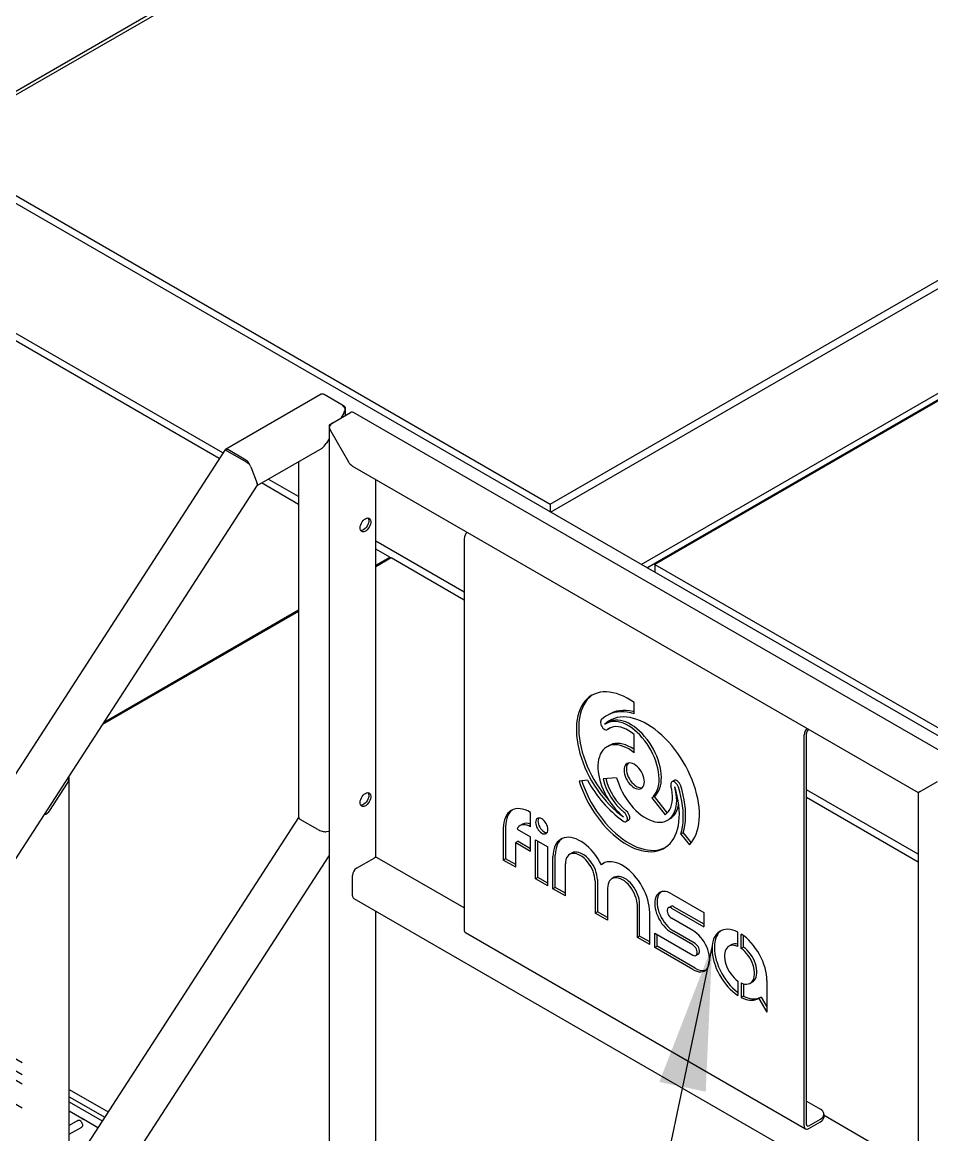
# Model space of a CAD drawing. Header units: millimetres. Extents: x 1293 to 41893, y 1011 to 26911.
# Drawn here: x 6516 to 7147, y 20620 to 21392 of the extents above; entities that cross this region are included whole.
import ezdxf

# ---------------------------------------------------------------- set-up
doc = ezdxf.new("R2010")
doc.units = ezdxf.units.MM
doc.header["$LTSCALE"] = 50
doc.layers.add('CAPA_1', color=7, linetype='Continuous')
doc.layers.add('STRUC', color=4, linetype='Continuous')
doc.dimstyles.new('SLDDIMSTYLE3', dxfattribs={"dimtxt": 0.18, "dimasz": 100, "dimexe": 0, "dimexo": 0.0625, "dimgap": 0, "dimtad": 0, "dimtih": 1, "dimtoh": 1, "dimdec": 0, "dimrnd": 1e-09, "dimzin": 0, "dimdsep": 46, "dimtxsty": 'Standard', "dimsah": 1, "dimcen": 0.09, "dimadec": 0, "dimazin": 0, "dimtfac": 100, "dimtdec": 0, "dimtofl": 0, "dimtmove": 0, "dimatfit": 3, "dimfxl": 1, "dimfrac": 2, "dimtolj": 1, "dimtzin": 0, "dimarcsym": 0})

msp = doc.modelspace()

# ---------------------------------------------------------------- linework, layer by layer
at = {"color": 7, "linetype": 'Continuous', "lineweight": 25}
for p, q in [((6652.4826194, 21089.2772319), (6344.8933654, 21266.8447286)), ((6723.1751199, 21133.9224083), (6656.727083, 21095.5627731)), ((6737.4201031, 21126.6707071), (6725.2069548, 21133.7212076)), ((6738.8343166, 21125.8540336), (6737.4564468, 21126.6494609)), ((6740.0246347, 21119.2245216), (6740.0246347, 21124.1950923)), ((7169.2606457, 20876.7426717), (6745.4660959, 21121.3940578)), ((6729.7842718, 21113.3126163), (6731.1844794, 21114.120939)), ((6731.2211127, 21114.1423566), (6743.4342611, 21121.192857)), ((6738.8343166, 21120.8508108), (6736.8309229, 21117.3808311)), ((6728.5939537, 21111.653675), (6728.5939537, 20463.3191817)), ((6729.7842718, 21108.3355228), (6741.9974201, 21087.1817295)), ((6728.5939537, 21103.113982), (6726.6211683, 21099.6970174)), ((6656.3393373, 21095.240678), (5272.2882007, 18955.1529985)), ((6670.117849, 21087.4589158), (6657.9047006, 21094.5094163)), ((6670.9720661, 21088.3110719), (6658.7589178, 21095.3615724)), ((6678.8599578, 21070.7503642), (6723.7471561, 21096.6631922)), ((6674.4079933, 21083.658286), (6678.8532157, 21072.1211654)), ((6707.470338, 21087.2667851), (6707.470338, 20840.2797966)), ((6744.8714323, 21084.1479042), (7137.3016733, 20857.6027483)), ((5304.7024293, 18945.9606662), (6678.9282694, 21070.855991)), ((6707.470338, 21057.5334976), (6681.7177654, 21072.4001414)), ((6761.1482504, 20812.6447414), (6761.1482504, 21074.7514971)), ((6822.3935755, 21033.7325238), (6822.3935755, 20762.5669412)), ((6770.8101358, 21020.9682107), (6761.1482504, 21026.5458984)), ((6761.1482504, 21015.3905229), (6770.8101358, 21020.9682107)), ((6771.7529448, 21020.4239386), (6761.1482504, 21014.3019788)), ((6770.8101358, 21020.9682107), (6770.8101358, 21019.8796665)), ((6822.3935755, 20991.1897248), (6771.7529448, 21020.4239386)), ((6707.470338, 20983.3143796), (6571.577647, 20904.8651989)), ((6572.7010605, 20906.6022759), (6707.470338, 20984.4029237)), ((6940.2682792, 20912.3059283), (6940.2682792, 20920.1431221)), ((6922.5033444, 20906.5429044), (6920.8930265, 20905.6132877)), ((6923.0088923, 20912.0416114), (6921.3985744, 20911.1119947)), ((6921.647856, 20901.3290719), (6923.2581738, 20902.2586886)), ((6923.2581738, 20902.2586886), (6923.420028, 20902.3687426)), ((6923.7116425, 20902.5903082), (6923.420028, 20902.3687426)), ((6940.2682792, 20885.3259431), (6940.2682792, 20897.8751112)), ((7058.0958359, 20626.4989225), (7058.0958359, 20897.6645051)), ((7059.7061537, 20627.4285393), (7059.7061537, 20898.5941218)), ((7061.3899162, 20901.4256728), (7061.3164716, 20901.3832741)), ((6922.9435422, 20890.3204963), (6921.3332244, 20889.3908796)), ((6548.3876768, 20238.009111), (6548.3876768, 20867.8444074)), ((6928.0829266, 20867.9883721), (6918.7034212, 20867.149703)), ((6534.9842105, 20845.3319685), (6547.1973588, 20864.2165368)), ((6907.912473, 20866.1848296), (6901.9714569, 20865.6536132)), ((6967.9636864, 20866.0203262), (6966.3533686, 20865.0907095)), ((7138.4919913, 20858.2902856), (7150.7051396, 20865.343078)), ((6954.0639495, 20854.8490802), (6952.4536317, 20853.9194635)), ((6952.4536317, 20853.9194635), (6961.7787321, 20842.3191272)), ((6954.0639495, 20854.8490802), (6963.2043615, 20843.4784947)), ((7137.3016732, 20809.3971495), (7059.7061537, 20854.1920895)), ((7137.3016732, 20857.6027483), (7137.3016732, 20227.3772373)), ((6868.3919912, 20833.9793961), (6868.3919912, 20843.9193593)), ((6707.470338, 20840.385255), (6548.3876768, 20594.40385)), ((6720.8738044, 20832.0235795), (6708.6606561, 20839.0740799)), ((6934.7217309, 20837.5836379), (6936.3320487, 20838.5132546)), ((6961.8179739, 20842.341781), (6961.7787321, 20842.3191272)), ((6961.7861508, 20842.3207346), (6961.7787321, 20842.3191272)), ((6963.4152885, 20838.4960602), (6965.0256063, 20839.4256769)), ((6728.5939537, 20830.5527433), (6726.6211683, 20830.4761739)), ((6849.4550392, 20832.8841103), (6849.4550392, 20810.8173918)), ((6851.0653571, 20833.813727), (6851.0653571, 20811.7470085)), ((6858.9630178, 20832.3652527), (6868.3919912, 20826.9220222)), ((6862.6989469, 20835.632222), (6861.0886291, 20834.7026053)), ((6974.216809, 20829.7791146), (6972.6064912, 20828.8494979)), ((6972.6086774, 20828.8576144), (6972.6064912, 20828.8494979)), ((6972.6064912, 20828.8494979), (6978.5651014, 20821.4370434)), ((6974.2189952, 20829.7872311), (6972.6086774, 20828.8576144)), ((6974.2189952, 20829.7872311), (6974.216809, 20829.7791146)), ((6974.216809, 20829.7791146), (6979.8051914, 20822.82722)), ((6859.6729558, 20823.8746844), (6858.062638, 20822.9450676)), ((6858.062638, 20805.8483309), (6858.062638, 20822.9450676)), ((6858.062638, 20822.9450676), (6868.3919912, 20816.9820589)), ((6859.6729558, 20823.8746844), (6868.3919912, 20818.8412923)), ((6868.3919912, 20816.9820589), (6868.3919912, 20826.9220222)), ((6871.835109, 20824.9343526), (6880.4429034, 20819.9651787)), ((6871.835109, 20797.8976526), (6871.835109, 20824.9343526)), ((6873.4454268, 20798.8272693), (6873.4454268, 20824.0047359)), ((6549.5406534, 20536.8738381), (6728.5939537, 20813.7348239)), ((6880.4429034, 20792.9284786), (6880.4429034, 20819.9651787)), ((6883.8860211, 20790.9408091), (6883.8860211, 20813.2063267)), ((6885.496339, 20791.8704258), (6885.496339, 20814.1359434)), ((6897.1299289, 20815.7556392), (6895.519611, 20814.8260225)), ((6747.744784, 20805.2051465), (6759.9579323, 20812.255647)), ((6822.3935755, 20777.5864714), (6761.9897672, 20812.4568477)), ((6851.0653571, 20811.7470085), (6849.4550392, 20810.8173918)), ((6858.062638, 20805.8483309), (6849.4550392, 20810.8173918)), ((6858.062638, 20807.7075643), (6851.0653571, 20811.7470085)), ((6892.4938155, 20785.9716351), (6892.4938155, 20808.2111645)), ((6919.0662643, 20808.5378313), (6917.4559465, 20807.6082146)), ((6919.528804, 20808.8966377), (6919.0662643, 20808.5378313)), ((6744.871102, 20786.1244905), (6744.871102, 20800.2277834)), ((6873.4454268, 20798.8272693), (6871.835109, 20797.8976526)), ((6880.4429034, 20792.9284786), (6871.835109, 20797.8976526)), ((6880.4429034, 20794.787712), (6873.4454268, 20798.8272693)), ((6926.3958755, 20798.8607679), (6924.7855576, 20797.9311512)), ((6885.496339, 20791.8704258), (6883.8860211, 20790.9408091)), ((6892.4938155, 20785.9716351), (6883.8860211, 20790.9408091)), ((6892.4938155, 20787.8308685), (6885.496339, 20791.8704258)), ((6913.1519678, 20796.3114554), (6913.1519678, 20774.0459377)), ((6914.7622856, 20797.2410721), (6914.7622856, 20774.9755544)), ((6921.7599252, 20791.3421873), (6921.7599252, 20769.0766696)), ((6745.7129491, 20784.2638092), (7136.4601564, 20558.6902479)), ((6966.1540705, 20787.4825123), (6988.5122532, 20774.5754081)), ((6761.1482504, 20463.3191817), (6761.1482504, 20775.3531995)), ((6914.7622856, 20774.9755544), (6913.1519678, 20774.0459377)), ((6921.7599252, 20770.935903), (6914.7622856, 20774.9755544)), ((6942.4180775, 20757.1509722), (6942.4180775, 20779.3905016)), ((6944.0283953, 20758.0805889), (6944.0283953, 20780.3201183)), ((6951.0258718, 20752.1817983), (6951.0258718, 20774.4473159)), ((6965.588595, 20778.6876218), (6963.9782772, 20777.7580051)), ((6966.1540705, 20777.542549), (6988.5122532, 20764.6354449)), ((6967.7643883, 20778.4721657), (6988.5122532, 20766.4946783)), ((6988.5122532, 20774.5754081), (6988.5122532, 20764.6354449)), ((6921.7599252, 20769.0766696), (6913.1519678, 20774.0459377)), ((6980.9164379, 20761.913342), (6966.1540705, 20770.4354753)), ((6823.3370629, 20760.4816107), (7059.0393233, 20624.4135921)), ((6954.4689896, 20760.1340919), (6980.9164379, 20744.866305)), ((6954.4689896, 20750.1941287), (6954.4689896, 20760.1340919)), ((6956.0793074, 20751.1237454), (6956.0793074, 20759.2044752)), ((6980.9164379, 20751.9733788), (6966.1540705, 20760.4955121)), ((6982.5267557, 20752.9029955), (6967.7643883, 20761.4251288)), ((7012.0993109, 20750.905664), (7012.0993109, 20760.883703)), ((7014.4751897, 20749.5340984), (7014.4751897, 20759.5121373)), ((6944.0283953, 20758.0805889), (6942.4180775, 20757.1509722)), ((6951.0258718, 20752.1817983), (6942.4180775, 20757.1509722)), ((6951.0258718, 20754.0410317), (6944.0283953, 20758.0805889)), ((6956.0793074, 20751.1237454), (6954.4689896, 20750.1941287)), ((6982.5267557, 20735.8559585), (6956.0793074, 20751.1237454)), ((7007.5138938, 20751.9589381), (7005.9035759, 20751.0293214)), ((7016.0855076, 20750.4637151), (7016.0855076, 20758.3867461)), ((6980.9164379, 20734.9263418), (6954.4689896, 20750.1941287)), ((6983.0922312, 20744.650849), (6984.702549, 20745.5804657)), ((7016.0855076, 20750.4637151), (7014.4751897, 20749.5340984)), ((7012.0993109, 20726.9439742), (7012.0993109, 20716.9659353)), ((7014.4751897, 20725.5724086), (7014.4751897, 20715.5943696)), ((7016.0855076, 20725.0055047), (7016.0855076, 20716.5239863)), ((7020.6709248, 20725.4487512), (7022.2812426, 20726.3783679)), ((7032.3402411, 20727.2399789), (7032.3402411, 20705.2400002)), ((7016.0855076, 20716.5239863), (7014.4751897, 20715.5943696)), ((7027.0048827, 20715.1909064), (7025.3945649, 20714.2612897)), ((7028.3661793, 20715.8420461), (7026.7558615, 20714.9124294)), ((7026.7558615, 20714.9124294), (7032.3402411, 20705.2400002)), ((7028.3661793, 20715.8420461), (7032.3402411, 20708.9587692)), ((6446.0488984, 20710.7664974), (6515.8333802, 20670.4807736)), ((6442.0505477, 20704.5840518), (6515.8333802, 20661.9901292)), ((6515.8333802, 20655.4234835), (6510.6002961, 20658.4444786)), ((6548.3876768, 20651.6875782), (6575.363301, 20636.1148818)), ((6515.8333802, 20638.8014144), (6496.2036021, 20650.133444)), ((6548.3876768, 20646.6530615), (6572.9924842, 20632.4490086)), ((6548.3876768, 20643.1969338), (6571.3649504, 20629.9324361)), ((7059.7061537, 20643.5844093), (7069.4583219, 20637.9546025)), ((6557.2464749, 20631.5162128), (6548.3876768, 20636.6302881)), ((6554.4172636, 20630.1778242), (6548.3876768, 20626.6970179)), ((6554.4172636, 20630.1778242), (6554.6175408, 20630.2627719)), ((6568.2726348, 20625.1509462), (6558.4949955, 20630.7954572)), ((7061.3164716, 20626.4986203), (7069.4583219, 20631.1988105)), ((7061.3164716, 20624.6390847), (7069.4583219, 20629.3392749)), ((7071.8820186, 20632.7171709), (7071.8820186, 20634.5767065)), ((7137.3016732, 20595.7938961), (7071.8820186, 20633.5598589)), ((6548.3876768, 20620.586893), (6557.0628819, 20625.5949823))]:
    msp.add_line(p, q, dxfattribs=at)
at = {"color": 7, "linetype": 'Continuous', "lineweight": 25, "flags": 128}
for points in [[(6753.8513582, 21047.6434338), (6754.6557288, 21048.0067678), (6755.422488, 21048.1510739), (6756.1157829, 21048.0696047), (6756.7031959, 21047.7661695), (6757.15726, 21047.2549567), (6757.4567439, 21046.5598699), (6757.5876439, 21045.7134106), (6757.5438394, 21044.7551584), (6757.3273785, 21043.72992), (6756.9483828, 21042.6856345), (6756.4245737, 21041.6711315), (6755.7804439, 21040.733848), (6755.0461121, 21039.9176104), (6754.255915, 21039.260585), (6753.4468013, 21038.7934936), (6752.6566042, 21038.5381768), (6751.9222725, 21038.5065731), (6751.2781426, 21038.7001601), (6750.7543335, 21039.109886), (6750.3753378, 21039.7165923), (6750.1588769, 21040.4919103), (6750.1150724, 21041.3995869), (6750.2459724, 21042.3971801), (6750.5454563, 21043.4380436), (6750.9995205, 21044.4735078), (6751.5869334, 21045.4551555), (6752.2802283, 21046.337086), (6753.0469875, 21047.0780612), (6753.8513582, 21047.6434338)], [(6755.6791773, 21048.1480016), (6755.720419, 21048.0844273), (6756.0199029, 21047.3893405), (6756.1508029, 21046.5428812), (6756.1069984, 21045.584629), (6755.8905375, 21044.5593907), (6755.5115418, 21043.5151052), (6754.9877327, 21042.5006022), (6754.3436029, 21041.5633187), (6753.6092711, 21040.747081), (6752.819074, 21040.0900556), (6752.0099603, 21039.6229642), (6751.2197632, 21039.3676475), (6750.5866981, 21039.3266131)], [(6940.2682792, 20920.1431221), (6937.7899935, 20921.7736185), (6935.305677, 20923.2118322), (6932.8269128, 20924.4510576), (6930.3652581, 20925.4855168), (6927.9321901, 20926.3103868), (6925.539053, 20926.9218215), (6923.1970046, 20927.3169702), (6920.9169648, 20927.4939906), (6918.7095641, 20927.4520572), (6916.5850943, 20927.1913656), (6914.5534609, 20926.7131313), (6912.6241361, 20926.019584), (6910.8061154, 20925.1139573), (6909.1078752, 20924.0004737), (6907.5373336, 20922.6843248), (6906.101813, 20921.1716471), (6904.8080067, 20919.4694933), (6903.6619468, 20917.5857997), (6902.6689769, 20915.5293489), (6901.8337266, 20913.3097291), (6901.1600902, 20910.9372891), (6900.6512086, 20908.4230904), (6900.3094544, 20905.7788554), (6900.1364211, 20903.0169125), (6900.1329153, 20900.1501395), (6900.2989534, 20897.1919023), (6900.6337613, 20894.1559937), (6901.135778, 20891.0565686), (6901.8026628, 20887.9080778), (6902.6313063, 20884.7252011), (6903.6178451, 20881.5227785), (6904.7576795, 20878.3157412), (6906.0454951, 20875.1190419), (6907.4752874, 20871.947585), (6909.0403901, 20868.8161574), (6910.7335059, 20865.7393592), (6912.5467408, 20862.7315359), (6914.4716407, 20859.8067114), (6916.4992307, 20856.9785224), (6918.6200573, 20854.2601555), (6920.8242323, 20851.6642847), (6923.1014787, 20849.2030133), (6925.441179, 20846.8878168), (6927.8324244, 20844.7294899), (6930.2640659, 20842.7380955), (6932.7247659, 20840.9229185)], [(6911.5896339, 20925.5372269), (6910.7181931, 20924.9300904), (6909.1476514, 20923.6139415), (6907.7121309, 20922.1012638), (6906.4183245, 20920.39911), (6905.2722646, 20918.5154164), (6904.2792947, 20916.4589656), (6903.4440444, 20914.2393458), (6902.7704081, 20911.8669058), (6902.2615265, 20909.3527071), (6901.9197723, 20906.7084721), (6901.7467389, 20903.9465293), (6901.7432331, 20901.0797562), (6901.9092713, 20898.121519), (6902.2440792, 20895.0856104), (6902.7460958, 20891.9861853), (6903.4129806, 20888.8376945), (6904.2416242, 20885.6548178), (6905.228163, 20882.4523952), (6906.3679974, 20879.2453579), (6907.6558129, 20876.0486586), (6909.0856052, 20872.8772017), (6910.6507079, 20869.7457741), (6912.3438237, 20866.6689759), (6914.1570587, 20863.6611527), (6916.0819585, 20860.7363281), (6918.1095485, 20857.9081392), (6920.2303752, 20855.1897722), (6922.3254195, 20852.7173094)], [(6940.2682792, 20912.3059283), (6937.8040912, 20912.9711182), (6935.3877633, 20913.4252565), (6933.0295224, 20913.6664211), (6930.7393495, 20913.6935913), (6928.5269375, 20913.5066521), (6926.4016504, 20913.1063947), (6924.3724833, 20912.4945132), (6922.4480244, 20911.6735973), (6920.6364188, 20910.6471214), (6918.945334, 20909.4194301), (6917.3819275, 20907.9957194)], [(6940.2682792, 20913.6927492), (6939.4144091, 20913.9007349), (6936.9980812, 20914.3548732), (6934.6398402, 20914.5960378), (6932.3496673, 20914.623208), (6930.1372554, 20914.4362688), (6928.0119683, 20914.0360114), (6925.9828011, 20913.4241299), (6924.0583422, 20912.603214), (6923.0088923, 20912.0416114)], [(6917.3819275, 20907.9957194), (6917.0382669, 20907.4669838), (6916.8650541, 20906.7631166), (6916.8735544, 20905.9298956), (6917.0632149, 20905.0215117), (6917.4217006, 20904.0970442), (6917.9256964, 20903.2166182), (6918.5424234, 20902.4374948), (6919.2317713, 20901.8103464), (6919.9489062, 20901.3759613), (6920.6471875, 20901.1625909), (6921.2812004, 20901.1841123), (6921.8097102, 20901.4391259)], [(6978.5651014, 20821.4370434), (6979.9540956, 20823.0137078), (6981.1992899, 20824.7772993), (6982.2948788, 20826.7195951), (6983.235754, 20828.8315394), (6984.0175288, 20831.1032854), (6984.6365582, 20833.524241), (6985.089956, 20836.0831188), (6985.3756082, 20838.7679879), (6985.492183, 20841.5663304), (6985.4391369, 20844.465099), (6985.2167172, 20847.4507783), (6984.8259609, 20850.5094479), (6984.26869, 20853.6268466), (6983.5475025, 20856.7884397), (6982.6657612, 20859.9794866), (6981.627577, 20863.1851089), (6980.4377904, 20866.3903607), (6979.1019488, 20869.5802975), (6977.6262806, 20872.7400465), (6976.0176658, 20875.8548753), (6974.2836047, 20878.9102613), (6972.4321823, 20881.8919588), (6970.4720306, 20884.7860657), (6968.4122889, 20887.5790884), (6966.2625607, 20890.2580046), (6964.0328689, 20892.8103238), (6961.7336093, 20895.2241461), (6959.3755023, 20897.488217), (6956.9695424, 20899.5919804), (6954.5269473, 20901.5256276), (6952.0591055, 20903.280143), (6949.5775231, 20904.8473463), (6947.0937706, 20906.2199304), (6944.6194283, 20907.3914958), (6942.1660326, 20908.35658), (6939.7450226, 20909.1106834), (6937.367686, 20909.6502899), (6935.0451071, 20909.9728838), (6932.7881149, 20910.0769609), (6930.6072324, 20909.962036), (6928.5126279, 20909.6286449), (6926.5140675, 20909.0783419), (6924.6208694, 20908.313693), (6922.8418605, 20907.3382633), (6921.1853354, 20906.1566005), (6919.6590176, 20904.7742143)], [(6952.4536317, 20853.9194635), (6953.6266369, 20855.0038787), (6954.6581763, 20856.2842891), (6955.5399445, 20857.7503856), (6956.2648421, 20859.3903641), (6956.8270326, 20861.1910203), (6957.2219895, 20863.1378565), (6957.446533, 20865.215198), (6957.4988551, 20867.406319), (6957.3785345, 20869.6935782), (6957.08654, 20872.0585597), (6956.6252226, 20874.4822221), (6955.9982966, 20876.9450516), (6955.2108095, 20879.4272188), (6954.2691017, 20881.9087389), (6953.1807554, 20884.3696321), (6951.9545332, 20886.7900847), (6950.600308, 20889.1506087), (6949.1289832, 20891.4321984), (6947.5524051, 20893.616484), (6945.8832672, 20895.6858787), (6944.1350086, 20897.6237212), (6942.3217052, 20899.4144089), (6940.4579567, 20901.0435243), (6938.5587687, 20902.4979508), (6936.6394326, 20903.7659781), (6934.7154016, 20904.8373969), (6932.8021669, 20905.7035807), (6930.9151329, 20906.3575556), (6929.0694926, 20906.794056), (6927.2801062, 20907.0095675), (6925.5613808, 20907.0023551), (6923.9271545, 20906.7724767), (6922.3905852, 20906.3217831), (6920.9640443, 20905.6539032), (6919.6590176, 20904.7742143)], [(6924.205171, 20908.1098355), (6922.7956533, 20907.0862172), (6921.5752245, 20906.0071122)], [(6954.0639495, 20854.8490802), (6955.2369548, 20855.9334954), (6956.2684942, 20857.2139058), (6957.1502624, 20858.6800023), (6957.87516, 20860.3199808), (6958.4373504, 20862.120637), (6958.8323074, 20864.0674733), (6959.0568508, 20866.1448147), (6959.1091729, 20868.3359357), (6958.9888523, 20870.6231949), (6958.6968579, 20872.9881764), (6958.2355405, 20875.4118388), (6957.6086144, 20877.8746683), (6956.8211273, 20880.3568356), (6955.8794196, 20882.8383556), (6954.7910732, 20885.2992488), (6953.5648511, 20887.7197014), (6952.2106259, 20890.0802254), (6950.7393011, 20892.3618151), (6949.1627229, 20894.5461007), (6947.4935851, 20896.6154954), (6945.7453265, 20898.5533379), (6943.9320231, 20900.3440256), (6942.0682745, 20901.973141), (6940.1690866, 20903.4275675), (6938.2497504, 20904.6955948), (6936.3257194, 20905.7670136), (6934.4124848, 20906.6331975), (6932.5254507, 20907.2871723), (6930.6798105, 20907.7236727), (6928.8904241, 20907.9391842), (6927.1716987, 20907.9319718), (6925.5374724, 20907.7020934), (6924.000903, 20907.2513998), (6922.5743621, 20906.5835199), (6922.5033444, 20906.5429044)], [(6940.2682792, 20897.8751112), (6938.4378371, 20899.3122681), (6936.5836678, 20900.550508), (6934.7242446, 20901.5774942), (6932.8780929, 20902.3829947), (6931.0636063, 20902.9589842), (6929.2988624, 20903.2997242), (6927.6014437, 20903.4018199), (6925.9882615, 20903.264254), (6924.4753883, 20902.8883971), (6923.0778967, 20902.2779939), (6921.8097102, 20901.4391259)], [(6940.2682792, 20885.3259431), (6938.3606656, 20886.7194654), (6936.438043, 20887.9230143), (6934.5158913, 20888.9268996), (6932.6096865, 20889.7230387), (6930.7347762, 20890.3050213), (6928.906256, 20890.6681619), (6927.1388483, 20890.8095365), (6925.446783, 20890.7280069), (6923.8436837, 20890.4242295), (6922.3424577, 20889.9006503), (6920.9551918, 20889.1614846), (6919.6930556, 20888.2126839), (6918.5662111, 20887.0618874), (6917.5837309, 20885.7183605), (6916.7535253, 20884.1929205), (6916.0822788, 20882.4978495), (6915.5753957, 20880.6467951), (6915.2369573, 20878.654661), (6915.0696884, 20876.5374865), (6915.0749357, 20874.312318), (6915.2526571, 20871.9970713), (6915.6014215, 20869.6103872), (6916.1184211, 20867.171482), (6916.7994931, 20864.6999924), (6917.6391541, 20862.2158172), (6918.6306434, 20859.7389577), (6919.7659784, 20857.289356), (6921.0360178, 20854.8867349), (6922.4305361, 20852.5504389), (6923.9383055, 20850.2992785), (6925.5471863, 20848.1513786), (6927.2442247, 20846.124033), (6929.0157571, 20844.2335646), (6930.8475203, 20842.4951943), (6932.7247659, 20840.9229185)], [(6940.2682792, 20887.4450925), (6939.9709834, 20887.6490821), (6938.0483609, 20888.852631), (6936.1262092, 20889.8565163), (6934.2200043, 20890.6526554), (6932.345094, 20891.234638), (6930.5165739, 20891.5977786), (6928.7491661, 20891.7391532), (6927.0571008, 20891.6576236), (6925.4540016, 20891.3538462), (6923.9527755, 20890.830267), (6922.9435422, 20890.3204963)], [(6947.2799223, 20865.0881765), (6947.1933071, 20866.4090533), (6946.9355942, 20867.7974095), (6946.5131295, 20869.2190591), (6945.9363154, 20870.6389965), (6945.219355, 20872.0222581), (6944.3799022, 20873.3347833), (6943.4386272, 20874.5442535), (6942.4187072, 20875.6208874), (6941.345256, 20876.5381748), (6940.2447057, 20877.273529), (6939.1441553, 20877.8088432), (6938.0707042, 20878.1309361), (6937.0507842, 20878.2318767), (6936.1095091, 20878.1091796), (6935.2700563, 20877.765866), (6934.5530959, 20877.2103893), (6933.9762818, 20876.4564273), (6933.5538171, 20875.522545), (6933.2961043, 20874.4317377), (6933.2094891, 20873.2108646), (6933.2961043, 20871.8899878), (6933.5538171, 20870.5016317), (6933.9762818, 20869.079982), (6934.5530959, 20867.6600446), (6935.2700563, 20866.2767831), (6936.1095091, 20864.9642578), (6937.0507842, 20863.7547877), (6938.0707042, 20862.6781538), (6939.1441553, 20861.7608664), (6940.2447057, 20861.0255121), (6941.345256, 20860.490198), (6942.4187072, 20860.1681051), (6943.4386272, 20860.0671644), (6944.3799022, 20860.1898615), (6945.219355, 20860.5331752), (6945.9363154, 20861.0886518), (6946.5131295, 20861.8426139), (6946.9355942, 20862.7764962), (6947.1933071, 20863.8673035), (6947.2799223, 20865.0881765)], [(6936.1411943, 20878.1173165), (6935.5865997, 20877.386044), (6935.164135, 20876.4521617), (6934.9064221, 20875.3613544), (6934.819807, 20874.1404813), (6934.9064221, 20872.8196046), (6935.164135, 20871.4312484), (6935.5865997, 20870.0095987), (6936.1634138, 20868.5896613), (6936.8803742, 20867.2063998), (6937.719827, 20865.8938745), (6938.661102, 20864.6844044), (6939.681022, 20863.6077705), (6940.7544732, 20862.6904831), (6941.8550235, 20861.9551288), (6942.9555739, 20861.4198147), (6944.029025, 20861.0977218), (6945.048945, 20860.9967811), (6945.9585349, 20861.1113413)], [(6928.0829266, 20867.9883721), (6928.817535, 20865.5104346), (6929.7086181, 20863.0264752), (6930.7490016, 20860.5564934), (6931.9303089, 20858.120376), (6933.2430287, 20855.737737), (6934.6765919, 20853.4277603), (6936.2194562, 20851.2090443), (6937.8591994, 20849.0994528), (6939.5826193, 20847.115971), (6941.3758398, 20845.2745688), (6943.224423, 20843.590072), (6945.1134853, 20842.0760432), (6947.0278169, 20840.7446725), (6948.9520049, 20839.6066793), (6950.8705568, 20838.671226), (6952.7680255, 20837.9458445), (6954.6291337, 20837.4363749), (6956.438897, 20837.1469193), (6958.182744, 20837.0798082), (6959.8466345, 20837.2355819), (6961.4171718, 20837.6129863), (6962.8817107, 20838.2089826), (6964.2284597, 20839.0187724), (6965.4465756, 20840.0358355), (6966.5262508, 20841.2519833), (6967.4587924, 20842.657424), (6968.2366922, 20844.2408419), (6968.8536868, 20845.9894882), (6969.3048087, 20847.8892838), (6969.5864257, 20849.9249326), (6969.6962704, 20852.080045), (6969.6334583, 20854.337269), (6969.3984952, 20856.678431), (6968.9932729, 20859.0846812), (6968.421054, 20861.536646)], [(6901.9714569, 20865.6536132), (6903.0607484, 20862.4464524), (6904.2998706, 20859.2446472), (6905.6830459, 20856.063126), (6907.2038254, 20852.9167224), (6908.8551186, 20849.8201065), (6910.6292263, 20846.7877162), (6912.5178768, 20843.8336897), (6914.5122645, 20840.9718002), (6916.6030904, 20838.2153911), (6918.7806062, 20835.5773141), (6921.0346594, 20833.069869), (6923.3547405, 20830.7047469), (6925.7300322, 20828.4929748), (6928.1494597, 20826.4448652), (6930.6017427, 20824.5699673), (6933.0754475, 20822.8770227), (6935.5590404, 20821.3739247), (6938.0409419, 20820.0676815), (6940.5095801, 20818.9643833), (6942.9534451, 20818.0691743), (6945.3611426, 20817.3862283), (6947.7214466, 20816.9187295), (6950.0233524, 20816.6688576), (6952.2561275, 20816.6377777), (6954.4093615, 20816.8256346), (6956.4730152, 20817.2315526), (6958.4374668, 20817.8536389), (6960.2935572, 20818.6889931), (6962.0326323, 20819.7337205), (6963.6465839, 20820.98295), (6965.1278869, 20822.4308572), (6966.4696348, 20824.0706912), (6967.6655718, 20825.8948064), (6968.7101219, 20827.8946979), (6969.5984148, 20830.0610413), (6970.326309, 20832.3837361), (6970.8904106, 20834.8519528), (6971.2880897, 20837.4541835), (6971.5174919, 20840.1782953), (6971.5775478, 20843.0115873), (6971.4679773, 20845.9408492), (6971.1892912, 20848.9524235), (6970.7427891, 20852.0322688), (6970.1305526, 20855.1660256), (6969.3554362, 20858.3390827), (6968.421054, 20861.536646)], [(6903.8273788, 20865.8195606), (6904.6710663, 20863.3760691), (6905.9101884, 20860.1742639), (6907.2933637, 20856.9927427), (6908.8141433, 20853.8463391), (6910.4654364, 20850.7497232), (6912.2395442, 20847.7173329), (6914.1281947, 20844.7633064), (6916.1225823, 20841.9014169), (6918.2134082, 20839.1450078), (6920.3909241, 20836.5069308), (6922.6449772, 20833.9994857), (6924.9650583, 20831.6343636), (6927.34035, 20829.4225915), (6929.7597776, 20827.3744819), (6932.2120606, 20825.499584), (6934.6857653, 20823.8066394), (6937.1693582, 20822.3035414), (6939.6512597, 20820.9972982), (6942.1198979, 20819.894), (6944.563763, 20818.998791), (6946.9714604, 20818.315845), (6949.3317644, 20817.8483462), (6951.6336703, 20817.5984743), (6953.8664453, 20817.5673944), (6956.0196794, 20817.7552514), (6958.0833331, 20818.1611693), (6960.0477847, 20818.7832556), (6961.7134618, 20819.5205396)], [(6961.7861508, 20842.3207346), (6962.9867053, 20843.2679779), (6964.0396712, 20844.4304579), (6964.9345577, 20845.7965929), (6965.662449, 20847.352772), (6966.216093, 20849.0834907), (6966.5899738, 20850.9715058), (6966.7803663, 20852.9980069), (6966.7853737, 20855.1428038), (6966.604946, 20857.3845277), (6966.240881, 20859.7008442), (6965.6968057, 20862.0686756)], [(6970.9109012, 20861.4864205), (6970.5374161, 20862.4092713), (6970.0211595, 20863.2824525), (6969.3957076, 20864.0491744), (6968.7017384, 20864.6595711), (6967.9843861, 20865.0739437), (6967.2903056, 20865.2653425), (6966.6646385, 20865.2213192), (6966.1480766, 20864.9447371), (6965.774216, 20864.4535844), (6965.5673717, 20863.7798045), (6965.5409965, 20862.9672187), (6965.6968057, 20862.0686756)], [(6972.5212191, 20862.4160372), (6972.1477339, 20863.338888), (6971.6314773, 20864.2120692), (6971.0060255, 20864.9787911), (6970.3120563, 20865.5891878), (6969.5947039, 20866.0035604), (6968.9006235, 20866.1949592), (6968.2749563, 20866.1509359), (6967.9636864, 20866.0203262)], [(6972.6086774, 20828.8576144), (6973.2727855, 20831.3172322), (6973.7754041, 20833.9139245), (6974.1144059, 20836.636701), (6974.2883561, 20839.4740379), (6974.2965185, 20842.4139264), (6974.1388585, 20845.4439235), (6973.8160434, 20848.5512052), (6973.3294396, 20851.72262), (6972.6811064, 20854.9447452), (6971.873788, 20858.2039435), (6970.9109012, 20861.4864205)], [(6974.2189952, 20829.7872311), (6974.8831033, 20832.2468489), (6975.3857219, 20834.8435412), (6975.7247237, 20837.5663177), (6975.8986739, 20840.4036546), (6975.9068363, 20843.3435431), (6975.7491764, 20846.3735402), (6975.4263613, 20849.4808219), (6974.9397574, 20852.6522367), (6974.2914243, 20855.8743619), (6973.4841059, 20859.1335602), (6972.5212191, 20862.4160372)], [(6753.8513582, 20857.1172444), (6754.6557288, 20857.4805783), (6755.422488, 20857.6248845), (6756.1157829, 20857.5434153), (6756.7031959, 20857.2399801), (6757.15726, 20856.7287672), (6757.4567439, 20856.0336804), (6757.5876439, 20855.1872212), (6757.5438394, 20854.228969), (6757.3273785, 20853.2037306), (6756.9483828, 20852.1594451), (6756.4245737, 20851.1449421), (6755.7804439, 20850.2076586), (6755.0461121, 20849.391421), (6754.255915, 20848.7343956), (6753.4468013, 20848.2673041), (6752.6566042, 20848.0119874), (6751.9222725, 20847.9803837), (6751.2781426, 20848.1739707), (6750.7543335, 20848.5836965), (6750.3753378, 20849.1904029), (6750.1588769, 20849.9657209), (6750.1150724, 20850.8733975), (6750.2459724, 20851.8709907), (6750.5454563, 20852.9118542), (6750.9995205, 20853.9473184), (6751.5869334, 20854.9289661), (6752.2802283, 20855.8108966), (6753.0469875, 20856.5518717), (6753.8513582, 20857.1172444)], [(6755.6791773, 20857.6218121), (6755.720419, 20857.5582379), (6756.0199029, 20856.8631511), (6756.1508029, 20856.0166918), (6756.1069984, 20855.0584396), (6755.8905375, 20854.0332012), (6755.5115418, 20852.9889157), (6754.9877327, 20851.9744127), (6754.3436029, 20851.0371292), (6753.6092711, 20850.2208916), (6752.819074, 20849.5638662), (6752.0099603, 20849.0967748), (6751.2197632, 20848.841458), (6750.5866981, 20848.8004237)], [(6868.3919912, 20843.9193593), (6866.5304723, 20844.8880816), (6864.6869846, 20845.6356008), (6862.8793847, 20846.1546763), (6861.1251818, 20846.4402802), (6859.4413674, 20846.489646), (6857.8442517, 20846.3022956), (6856.3493047, 20845.8800437), (6854.9710071, 20845.2269803), (6853.7227093, 20844.3494312), (6852.6165029, 20843.2558967), (6851.6631029, 20841.9569691), (6850.8717443, 20840.4652301), (6850.2500923, 20838.7951294), (6849.8041686, 20836.9628439), (6849.5382924, 20834.9861218), (6849.4550392, 20832.8841103)], [(6855.8318755, 20845.668092), (6855.3330272, 20845.2790479), (6854.2268208, 20844.1855134), (6853.2734208, 20842.8865858), (6852.4820621, 20841.3948468), (6851.8604102, 20839.7247461), (6851.4144864, 20837.8924606), (6851.1486103, 20835.9157385), (6851.0653571, 20833.813727)], [(6932.4412884, 20837.9664218), (6933.158434, 20837.5723066), (6933.8479034, 20837.4029926), (6934.464855, 20837.4694917), (6934.9691637, 20837.7674789), (6935.3280303, 20838.2775738), (6935.518115, 20838.966601), (6935.5270551, 20839.7897477), (6935.3542692, 20840.6934782), (6935.0109949, 20841.6190161), (6934.5195578, 20842.5061663), (6933.9119202, 20843.2972307), (6933.2276012, 20843.9407602)], [(6936.3320487, 20838.5132546), (6936.5794815, 20838.6970956), (6936.9383482, 20839.2071905), (6937.1284329, 20839.8962177), (6937.137373, 20840.7193644), (6936.9645871, 20841.6230949), (6936.6213127, 20842.5486328), (6936.1298757, 20843.435783), (6935.522238, 20844.2268474), (6934.837919, 20844.8703769)], [(6965.0256063, 20839.4256769), (6965.8387776, 20839.9483891), (6967.0568935, 20840.9654522), (6968.1365687, 20842.1816), (6969.0691103, 20843.5870407), (6969.84701, 20845.1704586), (6970.4640047, 20846.9191049), (6970.9151266, 20848.8189005), (6971.0784021, 20849.8287409)], [(6880.4429034, 20831.9925342), (6880.3602052, 20833.0098702), (6880.1152887, 20834.0835918), (6879.7175659, 20835.1724365), (6879.1823211, 20836.2345606), (6878.5301234, 20837.2291473), (6877.7860363, 20838.1179752), (6876.9786549, 20838.8668871), (6876.1390062, 20839.4471028), (6875.2993575, 20839.8363249), (6874.491976, 20840.0195958), (6873.747889, 20839.9898724), (6873.0956913, 20839.7482972), (6872.5604465, 20839.3041536), (6872.1627237, 20838.6745099), (6871.9178072, 20837.8835628), (6871.835109, 20836.9617081), (6871.9178072, 20835.9443722), (6872.1627237, 20834.8706506), (6872.5604465, 20833.7818059), (6873.0956913, 20832.7196818), (6873.747889, 20831.725095), (6874.491976, 20830.8362671), (6875.2993575, 20830.0873552), (6876.1390062, 20829.5071396), (6876.9786549, 20829.1179175), (6877.7860363, 20828.9346466), (6878.5301234, 20828.9643699), (6879.1823211, 20829.2059452), (6879.7175659, 20829.6500888), (6880.1152887, 20830.2797325), (6880.3602052, 20831.0706795), (6880.4429034, 20831.9925342)], [(6874.0095118, 20840.025449), (6873.7730415, 20839.6041266), (6873.528125, 20838.8131795), (6873.4454268, 20837.8913249), (6873.528125, 20836.8739889), (6873.7730415, 20835.8002673), (6874.1707643, 20834.7114226), (6874.7060091, 20833.6492985), (6875.3582069, 20832.6547117), (6876.1022939, 20831.7658839), (6876.9096754, 20831.0169719), (6877.749324, 20830.4367563), (6878.5889727, 20830.0475342), (6879.3963542, 20829.8642633), (6879.8788184, 20829.8584101)], [(6868.3919912, 20833.9793961), (6867.0755259, 20834.6421044), (6865.7805318, 20835.0994623), (6864.5281299, 20835.3440104), (6863.3387466, 20835.37176), (6862.2317804, 20835.1822588), (6861.2252856, 20834.7785973), (6860.3356779, 20834.1673592), (6859.5774665, 20833.3585137), (6858.9630178, 20832.3652527)], [(6917.4559465, 20807.6082146), (6916.2603372, 20809.8263788), (6914.9455626, 20811.9766879), (6913.5232825, 20814.0400723), (6912.00611, 20815.9982337), (6910.4074996, 20817.8338066), (6908.7416281, 20819.5305129), (6907.0232688, 20821.0733058), (6905.2676605, 20822.4485035), (6903.4903722, 20823.6439105), (6901.7071652, 20824.6489257), (6899.9338535, 20825.4546364), (6898.186163, 20826.0538974), (6896.4795927, 20826.4413944), (6894.8292768, 20826.6136909), (6893.2498505, 20826.569259), (6891.7553206, 20826.3084927), (6890.3589408, 20825.8337046), (6889.0730946, 20825.1491051), (6887.9091849, 20824.2607655), (6886.8775337, 20823.1765637), (6885.9872898, 20821.9061145), (6885.2463481, 20820.4606847), (6884.6612793, 20818.8530925), (6884.2372721, 20817.0975945), (6883.9780865, 20815.2097587), (6883.8860211, 20813.2063267)], [(6890.2628574, 20825.7915092), (6889.5195027, 20825.1903822), (6888.4878515, 20824.1061803), (6887.5976076, 20822.8357312), (6886.8566659, 20821.3903014), (6886.2715972, 20819.7827092), (6885.8475899, 20818.0272112), (6885.5884044, 20816.1393753), (6885.496339, 20814.1359434)], [(6913.1519678, 20796.3114554), (6913.0532299, 20797.9173306), (6912.781058, 20799.5953839), (6912.3400661, 20801.3171672), (6911.7377305, 20803.0534909), (6910.9842626, 20804.7749191), (6910.092436, 20806.4522683), (6909.0773697, 20808.0571024), (6907.9562724, 20809.5622145), (6906.74815, 20810.9420883), (6905.4734839, 20812.1733309), (6904.1538836, 20813.2350688), (6902.8117202, 20814.1093024), (6901.4697477, 20814.7812108), (6900.1507164, 20815.239403), (6898.876988, 20815.4761114), (6897.6701561, 20815.4873229), (6896.5506802, 20815.2728476), (6895.5375388, 20814.8363213), (6894.6479077, 20814.1851447), (6893.8968689, 20813.330357), (6893.2971548, 20812.2864496), (6892.8589323, 20811.0711199), (6892.5896307, 20809.7049714), (6892.4938155, 20808.2111645)], [(6914.7622856, 20797.2410721), (6914.6635477, 20798.8469473), (6914.3913758, 20800.5250006), (6913.950384, 20802.2467839), (6913.3480484, 20803.9831076), (6912.5945805, 20805.7045358), (6911.7027538, 20807.381885), (6910.6876876, 20808.9867191), (6909.5665903, 20810.4918312), (6908.3584679, 20811.871705), (6907.0838018, 20813.1029476), (6905.7642014, 20814.1646855), (6904.4220381, 20815.0389191), (6903.0800655, 20815.7108275), (6901.7610342, 20816.1690197), (6900.4873059, 20816.4057281), (6899.280474, 20816.4169396), (6898.1609981, 20816.2024643), (6897.1478566, 20815.765938), (6897.1299289, 20815.7556392)], [(6951.0258718, 20774.4473159), (6950.9338065, 20776.5570443), (6950.6746209, 20778.7441294), (6950.2506137, 20780.9891758), (6949.6655449, 20783.272274), (6948.9246032, 20785.5731769), (6948.0343593, 20787.8714797), (6947.0027081, 20790.1468007), (6945.8387984, 20792.3789618), (6944.5529522, 20794.5481678), (6943.1565724, 20796.6351817), (6941.6620425, 20798.6214955), (6940.0826162, 20800.4894941), (6938.4323002, 20802.2226119), (6936.7257299, 20803.805479), (6934.9780395, 20805.2240584), (6933.2047278, 20806.4657699), (6931.4215208, 20807.5196016), (6929.6442325, 20808.376208), (6927.8886242, 20809.0279925), (6926.1702649, 20809.469175), (6924.5043934, 20809.695843), (6922.905783, 20809.7059864), (6921.3886105, 20809.4995151), (6919.9663304, 20809.0782603), (6918.6515558, 20808.4459577), (6917.4559465, 20807.6082146)], [(6942.4180775, 20779.3905016), (6942.3222622, 20780.9949344), (6942.0529607, 20782.6720118), (6941.6147382, 20784.3933024), (6941.0150241, 20786.129625), (6940.2639853, 20787.8515436), (6939.3743542, 20789.5298665), (6938.3612128, 20791.1361409), (6937.2417369, 20792.6431356), (6936.034905, 20794.0253025), (6934.7611766, 20795.2592096), (6933.4421453, 20796.3239385), (6932.1001728, 20797.2014387), (6930.7580094, 20797.8768339), (6929.4384091, 20798.3386741), (6928.163743, 20798.5791297), (6926.9556206, 20798.5941243), (6925.8345233, 20798.3834036), (6924.819457, 20797.95054), (6923.9276304, 20797.302872), (6923.1741625, 20796.4513793), (6922.5718269, 20795.4104974), (6922.130835, 20794.1978725), (6921.8586631, 20792.8340622), (6921.7599252, 20791.3421873)], [(6944.0283953, 20780.3201183), (6943.9325801, 20781.9245511), (6943.6632785, 20783.6016285), (6943.2250561, 20785.3229191), (6942.625342, 20787.0592417), (6941.8743032, 20788.7811603), (6940.9846721, 20790.4594832), (6939.9715306, 20792.0657576), (6938.8520547, 20793.5727523), (6937.6452228, 20794.9549192), (6936.3714944, 20796.1888264), (6935.0524632, 20797.2535552), (6933.7104906, 20798.1310554), (6932.3683273, 20798.8064506), (6931.0487269, 20799.2682908), (6929.7740608, 20799.5087464), (6928.5659384, 20799.523741), (6927.4448411, 20799.3130203), (6926.4297749, 20798.8801568), (6926.3958755, 20798.8607679)], [(6966.1540705, 20787.4825123), (6964.7455896, 20788.1972282), (6963.3576476, 20788.7047563), (6962.0104837, 20788.9976957), (6960.7237426, 20789.0717747), (6959.516188, 20788.9259131), (6958.4054286, 20788.5622378), (6957.4076619, 20787.9860521), (6956.5374374, 20787.205758), (6955.8074452, 20786.232734), (6955.2283301, 20785.081169), (6954.8085368, 20783.7678553), (6954.554187, 20782.3119441), (6954.4689896, 20780.7346658), (6954.554187, 20779.0590207), (6954.8085368, 20777.3094434), (6955.2283301, 20775.5114468), (6955.8074452, 20773.6912496), (6956.5374374, 20771.8753945), (6957.4076619, 20770.0903607), (6958.4054286, 20768.3621781), (6959.516188, 20766.7160473), (6960.7237426, 20765.1759727), (6962.0104837, 20763.7644121), (6963.3576476, 20762.5019492), (6964.7455896, 20761.4069936), (6966.1540705, 20760.4955121)], [(6958.7366148, 20788.6973502), (6958.1477553, 20788.1353747), (6957.417763, 20787.1623507), (6956.8386479, 20786.0107857), (6956.4188547, 20784.697472), (6956.1645048, 20783.2415608), (6956.0793074, 20781.6642825), (6956.1645048, 20779.9886374), (6956.4188547, 20778.2390601), (6956.8386479, 20776.4410635), (6957.417763, 20774.6208663), (6958.1477553, 20772.8050112), (6959.0179797, 20771.0199774), (6960.0157464, 20769.2917948), (6961.1265058, 20767.645664), (6962.3340605, 20766.1055894), (6963.6208015, 20764.6940288), (6964.9679654, 20763.4315659), (6966.3559075, 20762.3366103), (6967.7643883, 20761.4251288)], [(6966.1540705, 20777.542549), (6965.4176276, 20777.8644291), (6964.7239841, 20777.9610841), (6964.1134521, 20777.8268966), (6963.6215134, 20777.4696653), (6963.2767576, 20776.9101511), (6963.0992209, 20776.1808709), (6963.0992209, 20775.3242078), (6963.2767576, 20774.389948), (6963.6215134, 20773.4323873), (6964.1134521, 20772.5071756), (6964.7239841, 20771.6680828), (6965.4176276, 20770.963874), (6966.1540705, 20770.4354753)], [(6980.9164379, 20734.9263418), (6982.3249187, 20734.2116259), (6983.7128608, 20733.7040978), (6985.0600247, 20733.4111584), (6986.3467657, 20733.3370794), (6987.5543204, 20733.482941), (6988.6650798, 20733.8466163), (6989.6628465, 20734.422802), (6990.5330709, 20735.2030961), (6991.2630632, 20736.1761201), (6991.8421783, 20737.3276851), (6992.2619715, 20738.6409988), (6992.5163214, 20740.09691), (6992.6015188, 20741.6741883), (6992.5163214, 20743.3498334), (6992.2619715, 20745.0994107), (6991.8421783, 20746.8974073), (6991.2630632, 20748.7176044), (6990.5330709, 20750.5334595), (6989.6628465, 20752.3184933), (6988.6650798, 20754.046676), (6987.5543204, 20755.6928068), (6986.3467657, 20757.2328813), (6985.0600247, 20758.6444419), (6983.7128608, 20759.9069049), (6982.3249187, 20761.0018605), (6980.9164379, 20761.913342)], [(7012.0993109, 20760.883703), (7010.3145067, 20761.6874026), (7008.5561043, 20762.282851), (7006.8397204, 20762.6647596), (7005.1805988, 20762.8297368), (7003.5934746, 20762.7763172), (7002.0924434, 20762.5049754), (7000.6908364, 20762.0181211), (6999.4011016, 20761.3200783), (6998.2346934, 20760.4170464), (6997.2019711, 20759.3170456), (6996.3121066, 20758.0298452), (6995.573003, 20756.5668773), (6994.9912244, 20754.9411348), (6994.5719378, 20753.1670564), (6994.318867, 20751.2603982), (6994.2342596, 20749.2380937), (6994.318867, 20747.1181036), (6994.5719378, 20744.9192561), (6994.9912244, 20742.6610797), (6995.573003, 20740.36363), (6996.3121066, 20738.0473111), (6997.2019711, 20735.7326951), (6998.2346934, 20733.4403385), (6999.4011016, 20731.1906004), (7000.6908364, 20729.0034615), (7002.0924434, 20726.8983462), (7003.5934746, 20724.8939507), (7005.1805988, 20723.0080765), (7006.8397204, 20721.2574726), (7008.5561043, 20719.6576866), (7010.3145067, 20718.2229267), (7012.0993109, 20716.9659353)], [(7000.6450802, 20761.9978257), (6999.8450113, 20761.3466631), (6998.812289, 20760.2466623), (6997.9224245, 20758.9594619), (6997.1833208, 20757.496494), (6996.6015422, 20755.8707515), (6996.1822556, 20754.0966731), (6995.9291848, 20752.1900149), (6995.8445774, 20750.1677104), (6995.9291848, 20748.0477203), (6996.1822556, 20745.8488728), (6996.6015422, 20743.5906964), (6997.1833208, 20741.2932467), (6997.9224245, 20738.9769278), (6998.812289, 20736.6623118), (6999.8450113, 20734.3699552), (7001.0114194, 20732.1202171), (7002.3011542, 20729.9330782), (7003.7027613, 20727.8279629), (7005.2037924, 20725.8235674), (7006.7909166, 20723.9376932), (7008.4500382, 20722.1870893), (7010.1664221, 20720.5873033), (7011.9248246, 20719.1525434), (7012.0993109, 20719.0209432)], [(7032.3402411, 20727.2399789), (7032.2556337, 20729.359969), (7032.0025629, 20731.5588165), (7031.5832763, 20733.8169929), (7031.0014977, 20736.1144426), (7030.2623941, 20738.4307615), (7029.3725295, 20740.7453775), (7028.3398073, 20743.0377341), (7027.1733991, 20745.2874722), (7025.8836643, 20747.4746111), (7024.4820573, 20749.5797264), (7022.9810261, 20751.5841219), (7021.3939019, 20753.4699961), (7019.7347803, 20755.2206), (7018.0183964, 20756.820386), (7016.259994, 20758.2551459), (7014.4751897, 20759.5121373)], [(6980.9164379, 20744.866305), (6981.6528807, 20744.5444249), (6982.3465242, 20744.44777), (6982.9570563, 20744.5819574), (6983.448995, 20744.9391888), (6983.7937507, 20745.498703), (6983.9712875, 20746.2279832), (6983.9712875, 20747.0846463), (6983.7937507, 20748.0189061), (6983.448995, 20748.9764668), (6982.9570563, 20749.9016785), (6982.3465242, 20750.7407713), (6981.6528807, 20751.44498), (6980.9164379, 20751.9733788)], [(6984.702549, 20745.5804657), (6985.0593128, 20745.8688055), (6985.4040686, 20746.4283197), (6985.5816053, 20747.1575999), (6985.5816053, 20748.014263), (6985.4040686, 20748.9485228), (6985.0593128, 20749.9060835), (6984.5673741, 20750.8312952), (6983.9568421, 20751.670388), (6983.2631986, 20752.3745967), (6982.5267557, 20752.9029955)], [(7012.0993109, 20750.905664), (7010.7980408, 20751.3875592), (7009.5366623, 20751.6587387), (7008.3353899, 20751.7148566), (7007.2134751, 20751.5550136), (7006.1888975, 20751.1817713), (7005.2780767, 20750.6011112), (7004.4956094, 20749.8223389), (7003.8540353, 20748.8579348), (7003.363636, 20747.7233542), (7003.0322707, 20746.4367798), (7002.8652497, 20745.01883), (7002.8652497, 20743.4922284), (7003.0322707, 20741.8814402), (7003.363636, 20740.2122796), (7003.8540353, 20738.5114961), (7004.4956094, 20736.8063463), (7005.2780767, 20735.1241564), (7006.1888975, 20733.491885), (7007.2134751, 20731.9356906), (7008.3353899, 20730.4805124), (7009.5366623, 20729.1496707), (7010.7980408, 20727.9644936), (7012.0993109, 20726.9439742)], [(7014.4751897, 20725.5724086), (7015.7764599, 20725.0905134), (7017.0378384, 20724.8193339), (7018.2391108, 20724.763216), (7019.3610255, 20724.923059), (7020.3856032, 20725.2963013), (7021.2964239, 20725.8769614), (7022.0788912, 20726.6557337), (7022.7204654, 20727.6201378), (7023.2108647, 20728.7547184), (7023.54223, 20730.0412928), (7023.709251, 20731.4592426), (7023.709251, 20732.9858442), (7023.54223, 20734.5966324), (7023.2108647, 20736.265793), (7022.7204654, 20737.9665765), (7022.0788912, 20739.6717263), (7021.2964239, 20741.3539162), (7020.3856032, 20742.9861876), (7019.3610255, 20744.542382), (7018.2391108, 20745.9975602), (7017.0378384, 20747.3284019), (7015.7764599, 20748.513579), (7014.4751897, 20749.5340984)], [(7022.2812426, 20726.3783679), (7022.9067418, 20726.8065781), (7023.6892091, 20727.5853504), (7024.3307832, 20728.5497545), (7024.8211825, 20729.6843351), (7025.1525478, 20730.9709095), (7025.3195688, 20732.3888593), (7025.3195688, 20733.9154609), (7025.1525478, 20735.5262491), (7024.8211825, 20737.1954097), (7024.3307832, 20738.8961932), (7023.6892091, 20740.6013431), (7022.9067418, 20742.2835329), (7021.995921, 20743.9158043), (7020.9713434, 20745.4719987), (7019.8494286, 20746.9271769), (7018.6481563, 20748.2580186), (7017.3867777, 20749.4431958), (7016.0855076, 20750.4637151)], [(7014.4751897, 20715.5943696), (7015.9585222, 20714.9125665), (7017.4254958, 20714.3736147), (7018.8671269, 20713.9808147), (7020.2745867, 20713.736572), (7021.6392561, 20713.6423823), (7022.9527779, 20713.6988226), (7024.207108, 20713.905547), (7025.3945649, 20714.2612897)], [(7016.0855076, 20716.5239863), (7017.5688401, 20715.8421833), (7019.0358137, 20715.3032314), (7020.4774447, 20714.9104314), (7021.8849046, 20714.6661887), (7023.249574, 20714.5719991), (7024.5630957, 20714.6284393), (7025.8174258, 20714.8351637), (7027.0048827, 20715.1909064)], [(7069.4583219, 20631.1988105), (7070.3854985, 20631.8366938), (7071.1067138, 20632.557831), (7071.6000542, 20633.3403107), (7071.8505297, 20634.1603577), (7071.8505297, 20634.9930552), (7071.6000542, 20635.8131022), (7071.1067138, 20636.5955819), (7070.3854985, 20637.3167192), (7069.4583219, 20637.9546025)], [(6556.8626048, 20628.966724), (6557.2681269, 20628.250815), (6557.5258594, 20627.499661), (6557.6108752, 20626.7859117), (6557.5149517, 20626.1785992), (6557.2473664, 20625.7364612), (6557.0628819, 20625.5949823)]]:
    msp.add_lwpolyline(points, dxfattribs=at)
at = {"color": 7, "linetype": 'Continuous', "lineweight": 25}
for centre, radius, start, end in [((6724.0278894, 21132.1742511), 1.9450628, 52.6859325304, 116.0036090406), ((6734.062781, 21121.4249244), 6.2281497, 20.5244878939, 57.3805930608), ((6738.1963166, 21124.1789723), 1.7924493, 341.4440917519, 69.1490824968), ((6744.6257514, 21119.5204258), 2.0534545, 65.8432420498, 125.4672163795), ((6734.5850632, 21108.889966), 6.2372887, 122.637970589, 159.7728862144), ((6730.4170514, 21111.6417256), 1.7866969, 110.7420751989, 199.4610019122), ((6657.6229374, 21093.9438586), 1.8166903, 51.2956305394, 135.1161112311), ((6655.3908675, 21091.1692864), 4.1804096, 53.034318579, 76.8862866088), ((6643.9631644, 21042.6526031), 51.8813375, 55.4381159822, 59.7267081844), ((6667.6418529, 21083.0926053), 6.1905342, 21.660884435, 57.4556360208), ((6829.4335636, 21033.4007357), 7.0478022, 136.2800142414, 177.3017000696), ((7065.135824, 20897.3327171), 7.0478022, 136.2800142415, 177.3017000695), ((7063.2023525, 20898.4350254), 3.4998168, 122.60547834, 177.3945215144), ((6960.2790851, 20877.0187009), 42.7309367, 193.3534057397, 230.7233428081), ((6961.9309593, 20877.9802151), 42.781938, 194.4419756365, 230.7073045571), ((6982.1624895, 20905.956538), 84.2309547, 208.175540446, 233.8219793537), ((6865.6069996, 20829.8789558), 6.4464597, 64.4042548078, 116.8148259776), ((6751.1102203, 20799.9438689), 6.2455747, 122.6054783401, 177.3945215143), ((6761.1483594, 20810.5939533), 2.0440995, 65.692880954, 125.6175774751), ((6746.8624698, 20785.904682), 2.0034623, 173.7011525797, 234.9866670268), ((6966.4985987, 20776.7834334), 2.1104598, 53.1466013046, 115.5429402663), ((6824.6253708, 20762.3205941), 2.2453501, 173.7011523306, 234.9866672762), ((7010.3356427, 20746.7075999), 5.9614445, 72.7917386633, 118.2508734716), ((6987.5319697, 20743.1645164), 8.8581706, 235.5949833798, 285.8022643539), ((7023.8424732, 20719.2547081), 5.2290741, 287.2666808866, 303.859057536), ((7025.4327758, 20720.2356398), 5.2840188, 287.308772568, 296.0761436274), ((6556.8842395, 20629.1827756), 2.4244652, 35.2646626077, 84.7407139248), ((7067.8456613, 20633.0548552), 4.0504581, 293.4621250649, 355.2177339774), ((7060.0592359, 20626.1804275), 1.9890648, 170.7859630094, 309.2032852359), ((7060.6878538, 20627.2692917), 0.9945324, 170.7859630091, 309.203285236)]:
    msp.add_arc(centre, radius, start, end, dxfattribs=at)
for centre, major_axis, ratio, start_param, end_param in [((6735.9606347, 21122.5097521), (2.8737987, 4.9772957), 0.5773346305, 4.7124296124, 5.245144635), ((6732.6579537, 21109.9944641), (-2.8737987, 4.9772957), 0.5773346305, 1.0471569192, 1.5707556948), ((6723.7474864, 21101.3559587), (2.8737987, 4.9772957), 0.5773346305, 3.926950185, 4.7124296124), ((6671.5343113, 21085.3172273), (-2.8702486, 3.0190395), 0.3495549005, 3.8429922759, 4.4105245704), ((6744.871102, 21088.8406707), (-2.8737987, 4.9772957), 0.5773346305, 1.5707556948, 2.3562351222), ((6675.9795338, 21073.7801067), (-2.8702486, 3.0190395), 0.3495549005, 3.2256724588, 3.8429922759), ((6544.3236768, 20865.8754781), (3.0191428, 4.3512087), 0.6252181078, 4.7643820231, 5.7924525007), ((7141.3656732, 20859.9492269), (4.064, 2.3464786), 0.0000703729, 2.3561538607, 3.1416332905), ((7141.3656732, 20859.9492269), (4.064, 2.3464786), 0.0000703729, 2.3561538619, 3.1415520229), ((6532.1105285, 20846.9909097), (3.0191428, 4.3512087), 0.6252181078, 3.7363115455, 4.7643820231), ((6711.534338, 20839.1856157), (4.0496573, -1.1954056), 0.2853703663, 3.2256318267, 4.0110299901), ((6723.7474864, 20832.1351152), (4.0496573, -1.1954056), 0.2853703663, 4.0110299901, 5.5818263169)]:
    msp.add_ellipse(centre, major_axis=major_axis, ratio=ratio, start_param=start_param, end_param=end_param, dxfattribs=at)
for points, knots in [([(6554.6175408, 20630.2627719), (6554.6819558, 20630.27893), (6554.8932061, 20630.3319206), (6555.4092999, 20630.3689444), (6555.8693252, 20630.3166594), (6556.1116345, 20630.2634169), (6556.1142501, 20630.2628421)], [0, 0, 0, 0, 0.1723614537, 0.5652622384, 0.9953071929, 1, 1, 1, 1]), ([(6556.1142501, 20630.2628421), (6556.1152491, 20630.2613302), (6556.2403063, 20630.0720735), (6556.4264486, 20629.7201581), (6556.6854599, 20629.2363664), (6556.8187296, 20629.0335089), (6556.8626048, 20628.966724)], [0, 0, 0, 0, 0.0046971273, 0.5879730075, 0.8643521995, 1, 1, 1, 1]), ([(6557.6109595, 20631.1268741), (6557.6099606, 20631.1283828), (6557.4937273, 20631.3039568), (6557.3677164, 20631.4047785), (6557.2427884, 20631.5047339)], [0, 0, 0, 0, 0.0085933525, 1, 1, 1, 1]), ([(6558.4833645, 20630.7787131), (6558.4323482, 20630.8148557), (6558.1731326, 20630.9984977), (6557.8558342, 20631.0726058), (6557.6135745, 20631.1262945), (6557.6109595, 20631.1268741)], [0, 0, 0, 0, 0.1951000566, 0.9913114514, 1, 1, 1, 1])]:
    msp.add_open_spline(points, degree=3, knots=knots, dxfattribs=at)
at = {"layer": 'STRUC', "linetype": 'Continuous', "lineweight": 25}
for p, q in [((6448.5636622, 21308.0053267), (7363.2732231, 21836.0559163)), ((7365.6302458, 21834.6952361), (6450.9206848, 21306.6446465)), ((7190.1225498, 20874.4697724), (6277.510425, 21401.3095379)), ((6450.9206848, 21306.6446465), (6881.9729787, 21057.803454)), ((6655.0395124, 21093.2308251), (6344.8933654, 21272.2743847)), ((6881.9729787, 21057.803454), (7246.3804583, 21268.1714142)), ((6882.2676065, 21052.1906483), (7246.3804583, 21262.3885234)), ((6945.1293993, 21015.9013077), (7309.2422512, 21226.0991829)), ((6949.0813543, 21013.6198927), (7309.2422512, 21221.5363528)), ((7308.1108803, 21220.0033356), (6954.5574897, 21015.9013077)), ((6707.470338, 21062.9631537), (6686.420495, 21075.1149694)), ((6881.9729787, 21057.803454), (6881.9729787, 21052.3607333)), ((6822.3935755, 20996.6193809), (6761.1482504, 21031.9755545)), ((6969.4722597, 21024.5114211), (6968.7101695, 21024.9513665)), ((6771.1864012, 21020.0968799), (6770.8101358, 21020.3140934)), ((6954.5574897, 21015.9013077), (6954.5574897, 21010.4585869)), ((6954.5574897, 21015.9013077), (7193.1656552, 20878.1557458)), ((7137.3016732, 20814.8268056), (7059.7061537, 20859.6217456))]:
    msp.add_line(p, q, dxfattribs=at)

# ---------------------------------------------------------------- leaders
at = {"layer": 'CAPA_1'}
msp.add_leader([(6994.331552, 20751.4025463), (6534.8716693, 18564.5210806)], dimstyle='SLDDIMSTYLE3', dxfattribs=at)

doc.saveas('drawing.dxf')
